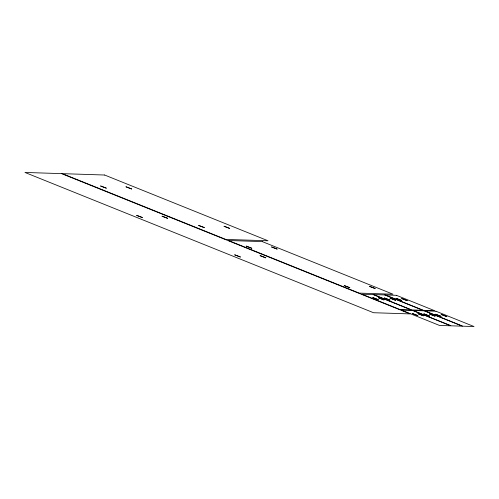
<?xml version="1.0" encoding="UTF-8"?>
<svg xmlns="http://www.w3.org/2000/svg" width="499" height="499" viewBox="0 0 499 499"><rect width="100%" height="100%" fill="white"/><g stroke="black" fill="none" stroke-linecap="round" stroke-linejoin="round"><path stroke-width="0.75" d="M100.648 186.002L106.275 188.154L100.648 186.002M126.035 186.819L131.655 188.971L126.035 186.819M136.714 215.387L142.334 217.539L136.714 215.387M162.094 216.21L167.72 218.362L162.113 216.198M198.689 225.454L204.309 227.606L198.689 225.454M224.076 226.272L229.696 228.423L224.12 226.253M234.755 254.846L240.375 256.997L234.755 254.846M246.2 246.138L251.827 248.29L246.244 246.119M260.135 255.663L265.755 257.815L260.135 255.663M271.587 246.961L277.207 249.113L271.599 246.949M344.241 285.596L349.861 287.748L344.254 285.584M369.628 286.414L375.248 288.565L369.672 286.395M372.79 297.604L378.41 299.756L372.803 297.591M378.429 297.784L384.049 299.936L378.473 297.766M384.423 297.978L390.043 300.13L384.423 297.978M390.062 298.159L395.682 300.311L390.106 298.14M396.056 298.352L401.676 300.504L396.056 298.352M401.695 298.539L407.321 300.691L401.714 298.527M412.274 313.497L417.9 315.649L412.317 313.478M417.919 313.678L423.539 315.83L417.931 313.665M423.913 313.871L429.533 316.023L423.913 313.871M429.552 314.052L435.172 316.204L429.564 314.039M435.546 314.245L441.166 316.397L435.558 314.233M441.185 314.426L446.805 316.578L441.185 314.426M61.614 173.627L24.95 172.448L373.533 312.723L410.197 313.908L61.614 173.627M104.628 175.018L62.319 173.652L225.723 239.408L268.025 240.774L104.628 175.018M262.287 241.597L228.442 240.506L359.161 293.106L393.006 294.204L262.287 241.597M373.165 294.566L361.887 294.204L400.011 309.548L411.295 309.91L373.165 294.566M384.804 294.946L373.52 294.578L411.644 309.923L422.927 310.284L384.804 294.946M396.437 295.321L385.153 294.953L423.283 310.297L434.56 310.665L396.437 295.321M412.654 310.459L401.371 310.097L439.5 325.442L450.784 325.803L412.654 310.459M424.287 310.833L413.01 310.472L451.133 325.816L462.417 326.178L424.287 310.833M435.926 311.214L424.643 310.846L462.766 326.19L474.05 326.552L435.926 311.214"/></g></svg>
